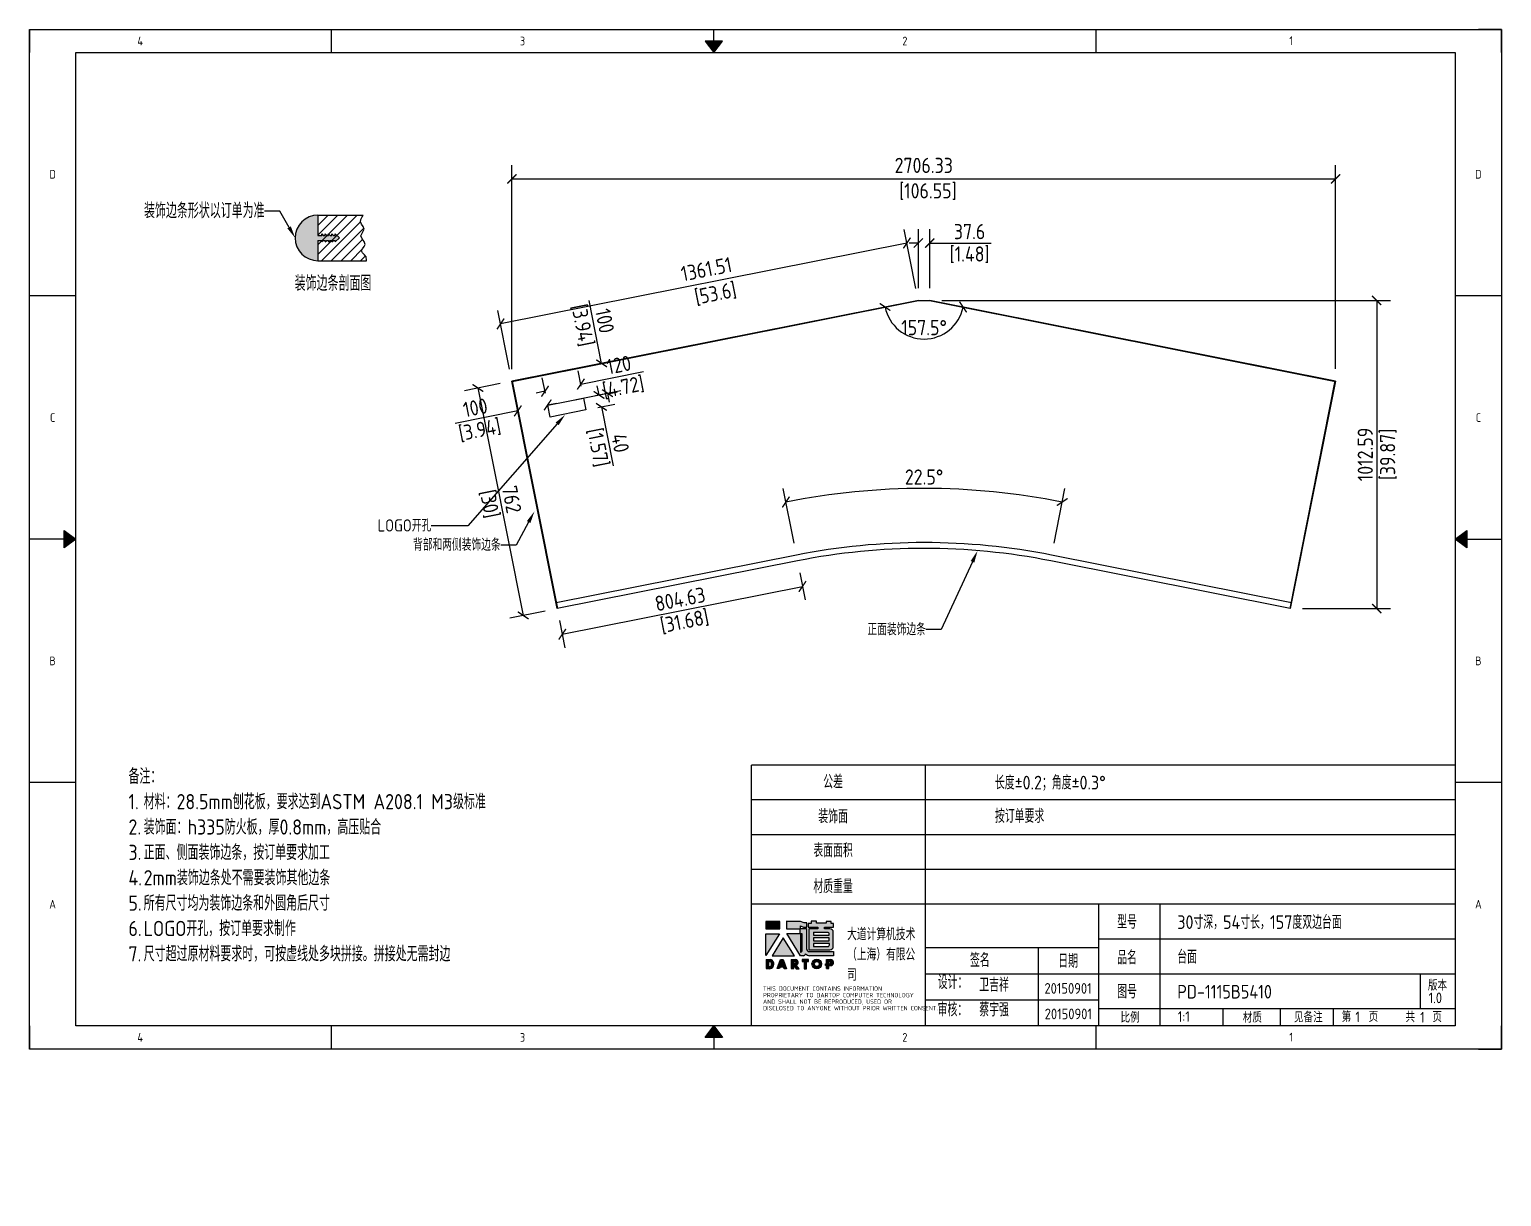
# Model space of a CAD drawing. Header units: millimetres. Extents: x 334 to 23266, y -22310 to 9660.
# Drawn here: x 334 to 5171, y -22310 to -18474 of the extents above; entities that cross this region are included whole.
import ezdxf
from ezdxf import colors
from ezdxf.entities.mleader import LeaderData, LeaderLine
from ezdxf.enums import TextEntityAlignment as Align
from ezdxf.math import Vec2, Vec3

# ---------------------------------------------------------------- set-up
doc = ezdxf.new("R2010")
doc.units = ezdxf.units.MM
doc.header["$MEASUREMENT"] = 0
doc.layers.get('Defpoints').update_dxf_attribs({"color": 252})
for name, color, linetype in [('DIM', 2, 'Continuous'), ('Remark', 255, 'Continuous'), ('TITLEBLOCK', 255, 'Continuous'), ('WORKSURFACE', 7, 'Continuous')]:
    doc.layers.add(name, color=color, linetype=linetype)
doc.styles.add('Dartop Text Style', font='gbenor.shx', dxfattribs={"bigfont": 'gbcbig.shx'})
doc.dimstyles.new('Dartop DIM Style', dxfattribs={"dimscale": 20, "dimtxt": 2.5, "dimasz": 1.5, "dimexe": 2.25, "dimexo": 2, "dimtad": 1, "dimdsep": 46, "dimtxsty": 'Dartop Text Style', "dimblk": 'ARCHTICK', "dimcen": 0.09, "dimadec": 1, "dimazin": 0, "dimtfac": 1, "dimtofl": 0, "dimtmove": 0, "dimatfit": 1, "dimfxl": 1, "dimtolj": 1, "dimtzin": 0, "dimarcsym": 0})

# ---------------------------------------------------------------- blocks, each defined once
blk = doc.blocks.new('*U5')
at = {"color": 254, "linetype": 'Continuous', "extrusion": (0, 0, -1)}
for points in [[(-17, 0.333), (-16.812, 0.25), (-17, 0.5)], [(-17, 0.333), (-17.188, 0.25), (-16.812, 0.25)], [(-17, 0.333), (-17, 0.5), (-17.188, 0.25)]]:
    blk.add_solid(points, dxfattribs=at)
blk = doc.blocks.new('*U4')
at = {"color": 254, "linetype": 'Continuous', "extrusion": (0, 0, -1)}
for points in [[(-33.167, 11), (-33, 11), (-33.25, 11.188)], [(-33.167, 11), (-33.25, 11.188), (-33.25, 10.812)], [(-33.167, 11), (-33.25, 10.812), (-33, 11)]]:
    blk.add_solid(points, dxfattribs=at)
blk = doc.blocks.new('*U6')
at = {"color": 254, "linetype": 'Continuous'}
for points in [[(17, 21.667), (17.188, 21.75), (16.812, 21.75)], [(17, 21.667), (16.812, 21.75), (17, 21.5)], [(17, 21.667), (17, 21.5), (17.188, 21.75)]]:
    blk.add_solid(points, dxfattribs=at)
blk = doc.blocks.new('*U3')
at = {"color": 254, "linetype": 'Continuous', "extrusion": (0, 0, -1)}
for points in [[(-0.833, 11), (-0.75, 10.812), (-0.75, 11.188)], [(-0.833, 11), (-0.75, 11.188), (-1, 11)], [(-0.833, 11), (-1, 11), (-0.75, 10.812)]]:
    blk.add_solid(points, dxfattribs=at)
blk = doc.blocks.new('dadao')
for p, q in [((48, 19.2), (44.9, 10.4)), ((44.9, 10.4), (51.2, 10.4)), ((51.2, 10.4), (48, 19.2))]:
    blk.add_line(p, q)
for points in [[(41.8, 121.6), (41.8, 143.7), (-0.4, 143.7), (-0.4, 121.6), (41.8, 121.6)], [(104.8, 122), (104.8, 130.3), (114.1, 126.3), (124.2, 126.3), (124.2, 139.6), (115.9, 139.6), (105.1, 143.9), (61.5, 143.9)], [(61.7, 144), (61.7, 121.3), (103.9, 121.3)], [(113.4, 38.7), (105.1, 38.7), (63, 106.5), (103.9, 106.5), (103.9, 120.9), (103.9, 121.3)], [(109.7, 53.6), (109.7, 106.2), (104.3, 106.2), (104.3, 50.4), (106.6, 50.4)], [(144.6, 94.4), (144.6, 84.8), (192, 84.8), (192, 94.1), (144.9, 94.1)], [(120.2, 45), (119.5, 45), (119.5, 44.6)], [(0, 28), (0, 0), (11.8, 0)], [(0.1, 28), (14, 28)], [(7.1, 21.8), (7.1, 6.1), (12, 6.1)], [(7.1, 21.8), (11.4, 21.8)], [(76.8, 28.2), (76.8, 0), (84.1, 0), (84.1, 11.1), (91.6, -0.1), (100.3, -0.1), (91.7, 11.1)], [(76.8, 28.2), (90.6, 28.2)], [(84, 22.7), (84, 15.3), (87.2, 15.3)], [(84, 22.7), (87.3, 22.7)], [(183.7, 0), (183.7, 9.6), (180.6, 9.6), (180.6, 14.9), (183.8, 14.9), (183.8, 28.1), (196.1, 28.1), (196.5, 28.1)], [(183.7, 0), (190.9, 0), (190.9, 9.6), (198.8, 9.6)], [(194.9, 22.3), (190.8, 22.3), (190.8, 15), (194.4, 15)]]:
    blk.add_lwpolyline(points)
blk.add_lwpolyline([(137.1, 144.2), (137.1, 137.9), (128.3, 137.9), (128.3, 126.5), (157.3, 126.5), (157.3, 121.5), (130.3, 121.5), (130.3, 57.5), (194.4, 57.5, 0.414214), (204.4, 67.5), (204.4, 111.3, 0.414214), (194.4, 121.3), (177.5, 121.3), (177.5, 126.3), (204.7, 126.3), (204.7, 137.7), (198.2, 137.7), (198.2, 143.9), (183.3, 143.9), (183.3, 138), (153, 138), (153, 144.2), (137.1, 144.2)], format="xyb", close=True)
for points in [[(-0.3, 106.2), (40.4, 106.2), (-0.3, 39.7), (-0.3, 106.2)], [(51.7, 94.1), (18.4, 39.3), (86.2, 39.3)], [(43.8, 28.2), (51.8, 28.2), (62.6, -0.1), (55, -0.1), (53.2, 5), (42.9, 5), (41.1, 0), (33.6, 0)], [(110, 28.1), (110, 21.9), (116, 21.9), (116, -0.1), (123.2, -0.1), (123.2, 22), (129.2, 22), (129.2, 28.1), (110, 28.1)]]:
    blk.add_lwpolyline(points, close=True)
for points in [[(104.8, 122), (123.4, 122), (123.4, 60, 0.414214), (131.4, 52), (204.8, 52), (204.8, 39.1), (131.7, 39.1)], [(144.3, 110.8), (144.3, 101.8), (192.3, 101.8), (192.3, 105.5, 0.414214), (187.3, 110.5), (144.3, 110.5)], [(144.6, 77), (144.6, 67.5), (187.6, 67.5, 0.414214), (192.6, 72.5), (192.6, 76.4), (144.6, 76.4)]]:
    blk.add_lwpolyline(points, format="xyb")
for radius in [14.5, 7.44]:
    blk.add_circle((154.2, 14.2), radius)
for centre, radius, start, end in [((99.2, 60.7), 12.6, 305.6399, 325.969), ((111.6, 46.7), 8.19, 282.9811, 347.6627), ((136, 61.7), 22.9, 226.7358, 259.3209), ((8.5, 13.9), 8.49, 294.2143, 69.7177), ((9.6, 14.2), 14.4, 278.6604, 72.3203), ((86.4, 19), 3.8, 282.527, 76.7196), ((88.6, 19.4), 8.95, 290.6073, 77.2124), ((193.7, 18.7), 3.8, 280.9891, 72.5513), ((195.7, 18.6), 9.51, 288.8959, 85.2442)]:
    blk.add_arc(centre, radius, start, end)
blk = doc.blocks.new('TitleBlock_Dartop')
for points in [[(2465.7, 419.1), (2420.2, 419.1), (2420.2, 395.3), (2465.7, 395.3)], [(2464.3, 378.7), (2420.3, 378.7), (2420.3, 306.9)], [(2476.5, 365.6), (2440.5, 306.4), (2513.7, 306.4)], [(2560.2, 294.3), (2539.4, 294.3), (2539.4, 287.7), (2545.9, 287.7), (2545.9, 263.9), (2553.7, 263.9), (2553.7, 287.7), (2560.2, 287.7)]]:
    blk.add_hatch(color=256).paths.add_polyline_path(points)
h = blk.add_hatch(color=256)
h.paths.add_polyline_path([(2533.8, 404.6), (2543.9, 400.3), (2554.8, 400.3), (2554.8, 414.7), (2545.8, 414.7), (2534.1, 419.3), (2487.3, 419.3), (2487.3, 395), (2532.8, 395), (2532.8, 394.5), (2532.8, 378.9), (2488.7, 378.9), (2534.1, 305.8), (2543.1, 305.8, 0.279375), (2549.7, 312.2), (2549.7, 312.5), (2550.5, 312.5, 0.143145), (2562.9, 306.2), (2641.8, 306.2), (2641.8, 320.1), (2562.5, 320.1, -0.414214), (2553.9, 328.7), (2553.9, 395.7), (2533.8, 395.7)])
h.paths.add_polyline_path([(2533.3, 378.6), (2539.1, 378.6), (2539.1, 321.8, -0.088936), (2535.7, 318.4), (2533.3, 318.4)], flags=16)
h = blk.add_hatch(color=256)
h.paths.add_polyline_path([(2641.7, 412.7), (2634.7, 412.7), (2634.7, 419.4), (2618.6, 419.4), (2618.6, 413), (2585.8, 413), (2585.8, 419.7), (2568.6, 419.7), (2568.6, 412.9), (2559.2, 412.9), (2559.2, 400.6), (2590.5, 400.6), (2590.5, 395.1), (2561.3, 395.1), (2561.3, 326.1), (2630.6, 326.1, 0.414214), (2641.4, 336.9), (2641.4, 384.2, 0.414214), (2630.6, 395), (2612.3, 395), (2612.3, 400.3), (2641.7, 400.3)])
h.paths.add_polyline_path([(2622.9, 383.3, -0.414214), (2628.3, 377.9), (2628.3, 373.9), (2576.5, 373.9), (2576.5, 383.3)], flags=16)
h.paths.add_polyline_path([(2628, 365.5), (2628, 355.5), (2576.8, 355.5), (2576.8, 365.5)], flags=16)
h.paths.add_polyline_path([(2628.7, 346.5), (2628.7, 342.2, -0.414214), (2623.3, 336.8), (2576.8, 336.8), (2576.8, 346.5)], flags=16)
h = blk.add_hatch(color=256)
h.paths.add_polyline_path([(2435.7, 294.1), (2420.6, 294.1), (2420.6, 264), (2433.3, 264, 0.793016)])
h.paths.add_polyline_path([(2433.6, 270.6), (2428.3, 270.6), (2428.3, 287.5), (2433, 287.5, -0.671361)], flags=16)
h = blk.add_hatch(color=256)
h.paths.add_polyline_path([(2476.6, 294.4), (2468, 294.4), (2456.9, 263.9), (2465.1, 263.9), (2467, 269.3), (2478, 269.3), (2480, 263.9), (2488.2, 263.9)])
h.paths.add_polyline_path([(2475.9, 275.1), (2469.1, 275.1), (2472.4, 284.7)], flags=16)
h = blk.add_hatch(color=256)
h.paths.add_polyline_path([(2518.4, 294.4), (2503.6, 294.4), (2503.6, 263.9), (2511.4, 263.9), (2511.4, 276), (2519.5, 263.8), (2529, 263.8), (2519.7, 275.9, 0.744055)])
h.paths.add_polyline_path([(2511.4, 280.5), (2511.4, 288.5), (2514.9, 288.5, -0.796809), (2514.8, 280.5)], flags=16)
h = blk.add_hatch(color=256)
h.paths.add_polyline_path([(2571.5, 279.3, 1), (2602.8, 279.3, 1)])
h.paths.add_polyline_path([(2595.2, 279.3, -1), (2579.1, 279.3, -1)], flags=16)
h = blk.add_hatch(color=256)
h.paths.add_polyline_path([(2632.8, 294.3), (2632.3, 294.3), (2619.1, 294.3), (2619.1, 280.1), (2615.6, 280.1), (2615.6, 274.3), (2619.1, 274.3), (2619.1, 264), (2626.8, 264), (2626.8, 274.4), (2635.3, 274.4, 0.812304)])
h.paths.add_polyline_path([(2626.7, 280.1), (2626.7, 288.1), (2631.1, 288.1, -0.778213), (2630.6, 280.1)], flags=16)
for p, q in [((0, 3350.4), (4761.2, 3350.4)), ((0, 3350.4), (0, 3274.2)), ((992.1, 3274.2), (992.1, 3350.4)), ((2248.5, 3312.3), (2248.5, 3350.4)), ((3504.9, 3274.2), (3504.9, 3350.4)), ((4837.4, 3350.4), (4761.2, 3350.4)), ((4837.4, 3274.2), (4837.4, 3350.4)), ((0, 76.1), (0, 3274.2)), ((152.3, 76.1), (152.3, 3274.2)), ((152.3, 3274.2), (4685.1, 3274.2)), ((4685.1, 3274.2), (4685.1, 76.1)), ((4837.4, 3274.2), (4837.4, 76.1)), ((152.3, 2474.7), (0, 2474.7)), ((4837.4, 2474.7), (4685.1, 2474.7)), ((114.2, 1675.2), (0, 1675.2)), ((4723.2, 1675.2), (4837.4, 1675.2)), ((2372.2, 76.1), (2372.2, 932.8)), ((4685.1, 932.8), (2372.2, 932.8)), ((2943.3, 932.8), (2943.3, 76.1)), ((152.3, 875.7), (0, 875.7)), ((4837.4, 875.7), (4685.1, 875.7)), ((4685.1, 818.6), (2372.2, 818.6)), ((4685.1, 704.3), (2372.2, 704.3)), ((4685.1, 590.1), (2372.2, 590.1)), ((4685.1, 475.9), (2372.2, 475.9)), ((3514.4, 76.1), (3514.4, 475.9)), ((3715.3, 133.3), (3715.3, 475.9)), ((3514.4, 361.7), (4685.1, 361.7)), ((2943.3, 333.1), (3514.4, 333.1)), ((3314.5, 333.1), (3314.5, 76.1)), ((2943.3, 247.5), (4685.1, 247.5)), ((4570.9, 133.3), (4570.9, 247.5)), ((2943.3, 161.8), (3514.4, 161.8)), ((3514.4, 133.3), (4685.1, 133.3)), ((3715.3, 76.1), (3715.3, 133.3)), ((3922.4, 76.1), (3922.4, 133.3)), ((4110.6, 76.1), (4110.6, 133.3)), ((4285.3, 76.1), (4285.3, 133.3)), ((0, 76.1), (0, 0)), ((4685.1, 76.1), (152.3, 76.1)), ((992.1, 0), (992.1, 76.1)), ((3504.9, 0), (3504.9, 76.1)), ((4837.4, 0), (4837.4, 76.1)), ((4761.2, 0), (0, 0)), ((2248.5, 38.1), (2248.5, 0)), ((4761.2, 0), (4837.4, 0))]:
    blk.add_line(p, q)
for points in [[(0, 3350.4), (4837.4, 3350.4), (4837.4, 0), (0, 0)], [(2248.5, 3274.2), (2277, 3312.3), (2219.9, 3312.3), (2248.5, 3274.2)], [(152.3, 1675.2), (114.2, 1646.6), (114.2, 1703.7), (152.3, 1675.2)], [(4685.1, 1675.2), (4723.2, 1703.7), (4723.2, 1646.6), (4685.1, 1675.2)], [(2248.5, 76.1), (2277, 38.1), (2219.9, 38.1), (2248.5, 76.1)]]:
    blk.add_lwpolyline(points, close=True)
for name, p, xscale, yscale, zscale in [('*U6', (-340.4, 0), 152.2888407109637, 152.2888407109637, 152.2888407109637), ('*U3', (0, 0), 152.2888407109637, 152.2888407109637, 152.2888407109637), ('*U4', (-340.4, 0), 152.2888407109637, 152.2888407109637, 152.2888407109637), ('dadao', (2420.6, 264), 1.079866324957078, 1.079866324957078, 1.079866324957078), ('*U5', (-340.4, 0), 152.2888407109637, 152.2888407109637, 152.2888407109637)]:
    blk.add_blockref(name, p, dxfattribs=dict(xscale=xscale, yscale=yscale, zscale=zscale))
at = {"style": 'Dartop Text Style'}
for s, height, p in [('4', 28.6, (363.9, 3312.3)), ('3', 28.6, (1620.3, 3312.3)), ('2', 28.6, (2876.7, 3312.3)), ('1', 28.6, (4146.1, 3313.2)), ('D', 28.6, (76.1, 2874.5)), ('D', 28.6, (4761.2, 2874.5)), ('C', 28.6, (76.1, 2074.9)), ('C', 28.6, (4761.2, 2074.9)), ('B', 28.6, (76.1, 1275.4)), ('B', 28.6, (4761.2, 1275.4)), ('公差', 45, (2640.8, 878.3)), ('装饰面', 45, (2640.8, 764.4)), ('表面面积', 45, (2640.8, 652.7)), ('材质重量', 45, (2640.8, 534.5)), ('A', 28.6, (76.1, 475.9)), ('A', 28.6, (4761.2, 475.9)), ('型号', 45, (3606.7, 417.8)), ('签名', 45, (3123.1, 292.2)), ('日期', 45, (3413, 289.3)), ('品名', 45, (3606.7, 300.5)), ('图号', 45, (3606.7, 188.9)), ('版本', 35, (4626.9, 209.6)), ('比例', 35, (3617, 104.1)), ('材质', 35, (4018.6, 104.1)), ('第   页', 35, (4372, 106.5)), ('共   页', 35, (4581.8, 105.6)), ('4', 28.6, (363.9, 38.1)), ('3', 28.6, (1620.3, 38.1)), ('2', 28.6, (2876.7, 38.1)), ('1', 28.6, (4146.1, 39))]:
    blk.add_text(s, height=height, dxfattribs=at).set_placement(p, align=Align.MIDDLE_CENTER)
for s, height, p in [('设计：', 45, (2984.8, 197)), ('THIS DOCUMENT CONTAINS INFORMATION', 14.277, (2410.7, 191.4)), ('AND SHALL NOT BE REPRODUCED, USED OR', 14.277, (2410.7, 148.5)), ('PROPRIETARY TO DARTOP COMPUTER TECHNOLOGY', 14.277, (2410.7, 169.9)), ('审核：', 45, (2984.4, 107)), ('DISCLOSED TO ANYONE WITHOUT PRIOR WRITTEN CONSENT.', 14.277, (2410.7, 127.1))]:
    blk.add_text(s, height=height, dxfattribs=at).set_placement(p)
at = {"insert": (2686.8, 397.4), "char_height": 40, "attachment_point": 1, "style": 'Dartop Text Style'}
blk.add_mtext_dynamic_manual_height_columns('大道计算机技术（上海）有限公司', width=235.338, gutter_width=1, heights=[0], dxfattribs=at)
at = {"style": 'Dartop Text Style'}
for tag, p, height in [('#公差', (3172.6, 852.9), 45), ('#装饰面', (3172.6, 743), 45), ('#表面面积', (3172.6, 626.8), 45), ('#材质重量', (3172.6, 506), 45), ('#型号', (3771.8, 394.4), 45), ('#品名', (3771.8, 280.3), 45), ('#设计', (3121.2, 188.5), 45), ('#图号', (3771.8, 165.8), 45), ('#审核', (3121.2, 106.9), 45), ('#版本', (4597.7, 150.5), 35), ('#比例', (3773.4, 89), 35), ('#材质', (4155.2, 87.2), 35), ('#INDEX', (4357.4, 88.3), 35), ('#PAGE', (4569.8, 86.7), 35)]:
    blk.add_attdef(tag, p, '', height=height, dxfattribs=at)
for tag, p in [('#设计日期', (3412.9, 181.7)), ('#审核日期', (3413.8, 97.7))]:
    blk.add_attdef(tag, text='', height=35, dxfattribs=at).set_placement(p, align=Align.CENTER)
blk = doc.blocks.new('Remark')
at = {"insert": (9.8, -11.6), "char_height": 50, "attachment_point": 1, "style": 'Dartop Text Style'}
blk.add_mtext_dynamic_manual_height_columns('备注：\\P\\pi-50,l50,t50;1.^I材料：28.5mm刨花板，要求达到ASTM A208.1 M3级标准\\P2.^I装饰面：h335防火板，厚0.8mm，高压贴合\\P3.^I正面、侧面装饰边条，按订单要求加工\\P4.^I2mm装饰边条处不需要装饰其他边条\\P5.^I所有尺寸均为装饰边条和外圆角后尺寸\\P6.^ILOGO开孔，按订单要求制作\\P7.^I尺寸超过原材料要求时，可按虚线处多块拼接。拼接处无需封边', width=1204.087, gutter_width=1, heights=[0], dxfattribs=at)
blk = doc.blocks.new('_ArchTick')
at = {"color": 0, "linetype": 'ByBlock', "const_width": 0.15}
blk.add_lwpolyline([(-0.5, -0.5), (0.5, 0.5)], dxfattribs=at)
blk = doc.blocks.new('*D154')
at = {"layer": 'Defpoints', "color": 0, "transparency": 16777216}
for p in [(3292.1, -19364.7), (4476.8, -20377.3), (4760.6, -20377.3)]:
    blk.add_point(p, dxfattribs=at)
at = {"layer": 'DIM', "color": 0, "lineweight": -2, "transparency": 16777216}
for p, q in [((3332.1, -19364.7), (4805.6, -19364.7)), ((4760.6, -19364.7), (4760.6, -20377.3)), ((4516.8, -20377.3), (4805.6, -20377.3))]:
    blk.add_line(p, q, dxfattribs=at)
at = {"layer": 'DIM', "color": 0, "lineweight": -2, "transparency": 16777216, "xscale": 30, "yscale": 30, "zscale": 30}
for p, rotation in [((4760.6, -19364.7), 90), ((4760.6, -20377.3), 270)]:
    blk.add_blockref('_ArchTick', p, dxfattribs=dict(at, rotation=rotation))
at = {"layer": 'DIM', "color": 0, "transparency": 16777216, "char_height": 50, "attachment_point": 5, "rotation": 90, "style": 'Dartop Text Style'}
for s, insert in [('\\A1;1012.59', (4723.1, -19871)), ('\\A1;[39.87]', (4799.1, -19871))]:
    blk.add_mtext(s, dxfattribs=dict(at, insert=insert))
blk = doc.blocks.new('*D155')
at = {"layer": 'Defpoints', "color": 0, "transparency": 16777216}
for p in [(4625.5, -18965.4), (1919.1, -19630.3), (4625.5, -19630)]:
    blk.add_point(p, dxfattribs=at)
at = {"layer": 'DIM', "color": 0, "lineweight": -2, "transparency": 16777216}
for p, q in [((1919.1, -19590.3), (1919.1, -18920.4)), ((4625.5, -19590), (4625.5, -18920.4)), ((1919.1, -18965.4), (4625.5, -18965.4))]:
    blk.add_line(p, q, dxfattribs=at)
at = {"layer": 'DIM', "color": 0, "lineweight": -2, "transparency": 16777216, "xscale": 30, "yscale": 30, "zscale": 30, "rotation": 180}
blk.add_blockref('_ArchTick', (1919.1, -18965.4), dxfattribs=at)
at = {"layer": 'DIM', "color": 0, "lineweight": -2, "transparency": 16777216, "xscale": 30, "yscale": 30, "zscale": 30}
blk.add_blockref('_ArchTick', (4625.5, -18965.4), dxfattribs=at)
at = {"layer": 'DIM', "color": 0, "transparency": 16777216, "insert": (3272.3, -18965.4), "char_height": 50, "attachment_point": 5, "style": 'Dartop Text Style'}
blk.add_mtext('\\A1;2706.33\\P [106.55]', dxfattribs=at)
blk = doc.blocks.new('*D156')
at = {"layer": 'Defpoints', "color": 0, "transparency": 16777216}
for p in [(3254.5, -19364.7), (1881.7, -19441.9), (1919.1, -19630.3)]:
    blk.add_point(p, dxfattribs=at)
at = {"layer": 'DIM', "color": 0, "lineweight": -2, "transparency": 16777216}
for p, q in [((3246.7, -19325.5), (3208.2, -19132.1)), ((3217, -19176.2), (1881.7, -19441.9)), ((1911.3, -19591.1), (1872.9, -19397.7))]:
    blk.add_line(p, q, dxfattribs=at)
at = {"layer": 'DIM', "color": 0, "lineweight": -2, "transparency": 16777216, "xscale": 30, "yscale": 30, "zscale": 30}
for p, rotation in [((3217, -19176.2), 11.24999999259448), ((1881.7, -19441.9), 191.2499999925944)]:
    blk.add_blockref('_ArchTick', p, dxfattribs=dict(at, rotation=rotation))
at = {"layer": 'DIM', "color": 0, "transparency": 16777216, "insert": (2566.8, -19305.6), "char_height": 50, "attachment_point": 5, "rotation": 11.25, "style": 'Dartop Text Style'}
blk.add_mtext('\\A1;1361.51\\P [53.6]', dxfattribs=at)
blk = doc.blocks.new('*D157')
at = {"layer": 'Defpoints', "color": 0, "transparency": 16777216}
for p in [(3292.1, -19176.2), (3254.5, -19364.7), (3292.1, -19364.7)]:
    blk.add_point(p, dxfattribs=at)
at = {"layer": 'DIM', "color": 0, "lineweight": -2, "transparency": 16777216}
for p, q in [((3254.5, -19324.7), (3254.5, -19131.2)), ((3292.1, -19324.7), (3292.1, -19131.2)), ((3254.5, -19176.2), (3224.5, -19176.2)), ((3292.1, -19176.2), (3493.8, -19176.2))]:
    blk.add_line(p, q, dxfattribs=at)
at = {"layer": 'DIM', "color": 0, "lineweight": -2, "transparency": 16777216, "xscale": 30, "yscale": 30, "zscale": 30}
blk.add_blockref('_ArchTick', (3254.5, -19176.2), dxfattribs=at)
at = {"layer": 'DIM', "color": 0, "lineweight": -2, "transparency": 16777216, "xscale": 30, "yscale": 30, "zscale": 30, "rotation": 180}
blk.add_blockref('_ArchTick', (3292.1, -19176.2), dxfattribs=at)
at = {"layer": 'DIM', "color": 0, "transparency": 16777216, "char_height": 50, "attachment_point": 5, "style": 'Dartop Text Style'}
for s, insert in [('\\A1;37.6', (3422.9, -19138.7)), ('\\A1;[1.48]', (3422.9, -19214.8))]:
    blk.add_mtext(s, dxfattribs=dict(at, insert=insert))
blk = doc.blocks.new('*D158')
at = {"layer": 'Defpoints', "color": 0, "transparency": 16777216}
for p in [(3254.5, -19364.7), (3292.1, -19364.7), (3215.5, -19478.3), (1909.3, -19632.3), (4625.5, -19630)]:
    blk.add_point(p, dxfattribs=at)
at = {"layer": 'DIM', "color": 0, "lineweight": -2, "transparency": 16777216}
blk.add_arc((3273.3, -19361), 130.7, 191.25, 348.75, dxfattribs=at)
at = {"layer": 'DIM', "color": 0, "lineweight": -2, "transparency": 16777216, "xscale": 30, "yscale": 30, "zscale": 30}
for p, rotation in [((3145.1, -19386.5), 101.2499999926485), ((3401.5, -19386.5), 78.74999999357921)]:
    blk.add_blockref('_ArchTick', p, dxfattribs=dict(at, rotation=rotation))
at = {"layer": 'DIM', "color": 0, "transparency": 16777216, "insert": (3273.3, -19454.2), "char_height": 50, "attachment_point": 5, "rotation": 360, "style": 'Dartop Text Style'}
blk.add_mtext('\\A1;157.5°', dxfattribs=at)
blk = doc.blocks.new('*D160')
at = {"layer": 'Defpoints', "color": 0, "transparency": 16777216}
for p in [(2857, -20220.7), (2873.7, -20304.8), (2067.8, -20377.7)]:
    blk.add_point(p, dxfattribs=at)
at = {"layer": 'DIM', "color": 0, "lineweight": -2, "transparency": 16777216}
for p, q in [((2864.8, -20260), (2882.5, -20349)), ((2084.5, -20461.8), (2873.7, -20304.8)), ((2075.6, -20416.9), (2093.3, -20506))]:
    blk.add_line(p, q, dxfattribs=at)
at = {"layer": 'DIM', "color": 0, "lineweight": -2, "transparency": 16777216, "xscale": 30, "yscale": 30, "zscale": 30}
for p, rotation in [((2873.7, -20304.8), 11.24999999332609), ((2084.5, -20461.8), 191.2499999933261)]:
    blk.add_blockref('_ArchTick', p, dxfattribs=dict(at, rotation=rotation))
at = {"layer": 'DIM', "color": 0, "transparency": 16777216, "char_height": 50, "attachment_point": 5, "rotation": 11.25, "style": 'Dartop Text Style'}
for s, insert in [('\\A1;804.63', (2471.8, -20346.5)), ('\\A1;[31.68]', (2486.6, -20421.1))]:
    blk.add_mtext(s, dxfattribs=dict(at, insert=insert))
blk = doc.blocks.new('*D161')
at = {"layer": 'Defpoints', "color": 0, "transparency": 16777216}
for p in [(3425.5, -19987.6), (2854, -20201.9), (3692.5, -20201.9), (3273.3, -22309.6)]:
    blk.add_point(p, dxfattribs=at)
at = {"layer": 'DIM', "color": 0, "lineweight": -2, "transparency": 16777216}
for p, q in [((2846.2, -20162.7), (2810.5, -19983.2)), ((3700.3, -20162.7), (3736, -19983.2))]:
    blk.add_line(p, q, dxfattribs=at)
blk.add_arc((3273.3, -22309.6), 2327, 78.75, 101.25, dxfattribs=at)
at = {"layer": 'DIM', "color": 0, "lineweight": -2, "transparency": 16777216, "xscale": 30, "yscale": 30, "zscale": 30}
for p, rotation in [((2819.3, -20027.3), 191.2499999917251), ((3727.3, -20027.3), 348.7499999999672)]:
    blk.add_blockref('_ArchTick', p, dxfattribs=dict(at, rotation=rotation))
at = {"layer": 'DIM', "color": 0, "transparency": 16777216, "insert": (3273.3, -19945.1), "char_height": 50, "attachment_point": 5, "style": 'Dartop Text Style'}
blk.add_mtext('\\A1;22.5°', dxfattribs=at)
blk = doc.blocks.new('*D162')
at = {"layer": 'Defpoints', "color": 0, "transparency": 16777216}
for p in [(1919.1, -19630.3), (1956, -20399.9), (2067.8, -20377.7)]:
    blk.add_point(p, dxfattribs=at)
at = {"layer": 'DIM', "color": 0, "lineweight": -2, "transparency": 16777216}
for p, q in [((1879.9, -19638.1), (1763.2, -19661.4)), ((1807.3, -19652.6), (1956, -20399.9)), ((2028.6, -20385.5), (1911.8, -20408.7))]:
    blk.add_line(p, q, dxfattribs=at)
at = {"layer": 'DIM', "color": 0, "lineweight": -2, "transparency": 16777216, "xscale": 30, "yscale": 30, "zscale": 30}
for p, rotation in [((1807.3, -19652.6), 101.2500000000059), ((1956, -20399.9), 281.2500000000059)]:
    blk.add_blockref('_ArchTick', p, dxfattribs=dict(at, rotation=rotation))
at = {"layer": 'DIM', "color": 0, "transparency": 16777216, "char_height": 50, "attachment_point": 5, "rotation": 281.25, "style": 'Dartop Text Style'}
for s, insert in [('\\A1;762', (1918.4, -20018.9)), ('\\A1;[30]', (1843.9, -20033.8))]:
    blk.add_mtext(s, dxfattribs=dict(at, insert=insert))
blk = doc.blocks.new('*D163')
at = {"layer": 'Defpoints', "color": 0, "transparency": 16777216}
for p in [(2213.7, -19571.7), (2017.2, -19610.8), (2036.7, -19708.9)]:
    blk.add_point(p, dxfattribs=at)
at = {"layer": 'DIM', "color": 0, "lineweight": -2, "transparency": 16777216}
for p, q in [((2213.7, -19571.7), (2172.7, -19365.6)), ((2056.5, -19603), (2257.9, -19563)), ((2076, -19701.1), (2277.4, -19661)), ((2233.2, -19669.8), (2239.1, -19699.2))]:
    blk.add_line(p, q, dxfattribs=at)
at = {"layer": 'DIM', "color": 0, "lineweight": -2, "transparency": 16777216, "xscale": 30, "yscale": 30, "zscale": 30}
for p, rotation in [((2213.7, -19571.7), 281.2499999999998), ((2233.2, -19669.8), 101.2499999999998)]:
    blk.add_blockref('_ArchTick', p, dxfattribs=dict(at, rotation=rotation))
at = {"layer": 'DIM', "color": 0, "transparency": 16777216, "char_height": 50, "attachment_point": 5, "rotation": 281.25, "style": 'Dartop Text Style'}
for s, insert in [('\\A1;[3.94]', (2149.6, -19446.8)), ('\\A1;100', (2224.2, -19432))]:
    blk.add_mtext(s, dxfattribs=dict(at, insert=insert))
blk = doc.blocks.new('*D164')
at = {"layer": 'Defpoints', "color": 0, "transparency": 16777216}
for p in [(1938.5, -19727.8), (1938.7, -19728.4), (2036.7, -19708.9)]:
    blk.add_point(p, dxfattribs=at)
at = {"layer": 'DIM', "color": 0, "lineweight": -2, "transparency": 16777216}
for p, q in [((1930.8, -19689.2), (1929.7, -19683.6)), ((2028.9, -19669.7), (2027.8, -19664.1)), ((1938.5, -19727.8), (1732.4, -19768.8)), ((2036.6, -19708.2), (2066, -19702.4))]:
    blk.add_line(p, q, dxfattribs=at)
at = {"layer": 'DIM', "color": 0, "lineweight": -2, "transparency": 16777216, "xscale": 30, "yscale": 30, "zscale": 30}
for p, rotation in [((2036.6, -19708.2), 191.2500000000005), ((1938.5, -19727.8), 11.25000000000057)]:
    blk.add_blockref('_ArchTick', p, dxfattribs=dict(at, rotation=rotation))
at = {"layer": 'DIM', "color": 0, "transparency": 16777216, "char_height": 50, "attachment_point": 5, "rotation": 11.25, "style": 'Dartop Text Style'}
for s, insert in [('\\A1;100', (1798.7, -19717.3)), ('\\A1;[3.94]', (1813.6, -19791.9))]:
    blk.add_mtext(s, dxfattribs=dict(at, insert=insert))
blk = doc.blocks.new('*D165')
at = {"layer": 'Defpoints', "color": 0, "transparency": 16777216}
for p in [(2145.4, -19639.9), (2154.4, -19685.5), (2036.7, -19708.9)]:
    blk.add_point(p, dxfattribs=at)
at = {"layer": 'DIM', "color": 0, "lineweight": -2, "transparency": 16777216}
for p, q in [((2028.9, -19669.7), (2018.9, -19619.2)), ((2146.6, -19646.3), (2136.6, -19595.8)), ((2145.4, -19639.9), (2351.3, -19598.9)), ((2027.7, -19663.3), (1998.2, -19669.2))]:
    blk.add_line(p, q, dxfattribs=at)
at = {"layer": 'DIM', "color": 0, "lineweight": -2, "transparency": 16777216, "xscale": 30, "yscale": 30, "zscale": 30}
for p, rotation in [((2145.4, -19639.9), 191.2500000000002), ((2027.7, -19663.3), 11.25000000000016)]:
    blk.add_blockref('_ArchTick', p, dxfattribs=dict(at, rotation=rotation))
at = {"layer": 'DIM', "color": 0, "transparency": 16777216, "char_height": 50, "attachment_point": 5, "rotation": 11.25, "style": 'Dartop Text Style'}
for s, insert in [('\\A1;120', (2270.4, -19576.8)), ('\\A1;[4.72]', (2285.3, -19651.4))]:
    blk.add_mtext(s, dxfattribs=dict(at, insert=insert))
blk = doc.blocks.new('*D166')
at = {"layer": 'Defpoints', "color": 0, "transparency": 16777216}
for p in [(2154.4, -19685.5), (2162.2, -19724.7), (2213.1, -19714.6)]:
    blk.add_point(p, dxfattribs=at)
at = {"layer": 'DIM', "color": 0, "lineweight": -2, "transparency": 16777216}
for p, q in [((2193.7, -19677.7), (2249.5, -19666.6)), ((2205.3, -19675.4), (2199.5, -19646)), ((2201.5, -19716.9), (2257.3, -19705.8)), ((2213.1, -19714.6), (2251.7, -19908.3))]:
    blk.add_line(p, q, dxfattribs=at)
at = {"layer": 'DIM', "color": 0, "lineweight": -2, "transparency": 16777216, "xscale": 30, "yscale": 30, "zscale": 30}
for p, rotation in [((2205.3, -19675.4), 281.2500000000001), ((2213.1, -19714.6), 101.2500000000001)]:
    blk.add_blockref('_ArchTick', p, dxfattribs=dict(at, rotation=rotation))
at = {"layer": 'DIM', "color": 0, "transparency": 16777216, "char_height": 50, "attachment_point": 5, "rotation": 281.25, "style": 'Dartop Text Style'}
for s, insert in [('\\A1;[1.57]', (2200.4, -19848.4)), ('\\A1;40', (2275, -19833.6))]:
    blk.add_mtext(s, dxfattribs=dict(at, insert=insert))
blk = doc.blocks.new('Border')
h = blk.add_hatch(color=256)
edge = h.paths.add_edge_path()
edge.add_line((92.4, -8.2), (98.5, -8.2))
edge.add_line((98.5, -8.2), (98.5, -13.2))
edge.add_line((98.5, -13.2), (103.5, -8.2))
edge.add_line((103.5, -8.2), (109.6, -8.2))
edge.add_line((109.6, -8.2), (109.6, -13.2))
edge.add_line((109.6, -13.2), (114.6, -8.2))
edge.add_line((114.6, -8.2), (120.7, -8.2))
edge.add_line((120.7, -8.2), (120.7, -13.2))
edge.add_line((120.7, -13.2), (125.7, -8.2))
edge.add_line((125.7, -8.2), (131.8, -8.2))
edge.add_line((131.8, -8.2), (131.8, -13.2))
edge.add_line((131.8, -13.2), (145.1, 0))
edge.add_line((131.8, 13.2), (145.1, 0))
edge.add_line((131.8, 8.2), (131.8, 13.2))
edge.add_line((125.7, 8.2), (131.8, 8.2))
edge.add_line((120.7, 13.2), (125.7, 8.2))
edge.add_line((120.7, 8.2), (120.7, 13.2))
edge.add_line((114.6, 8.2), (120.7, 8.2))
edge.add_line((109.6, 13.2), (114.6, 8.2))
edge.add_line((109.6, 8.2), (109.6, 13.2))
edge.add_line((103.5, 8.2), (109.6, 8.2))
edge.add_line((98.5, 13.2), (103.5, 8.2))
edge.add_line((98.5, 8.2), (98.5, 13.2))
edge.add_line((92.4, 8.2), (98.5, 8.2))
edge.add_line((87.4, 13.2), (92.4, 8.2))
edge.add_line((87.4, 8.2), (87.4, 13.2))
edge.add_line((74.8, 8.2), (87.4, 8.2))
edge.add_line((74.8, 74.8), (74.8, 8.2))
edge.add_arc((74.8, 0), 74.8, 90, 270)
edge.add_line((74.8, -8.2), (74.8, -74.8))
edge.add_line((74.8, -8.2), (87.4, -8.2))
edge.add_line((87.4, -8.2), (87.4, -13.2))
edge.add_line((87.4, -13.2), (92.4, -8.2))
for p, q in [((74.8, 41.5), (108.1, 74.8)), ((74.8, 9.5), (140.1, 74.8)), ((74.8, -22.5), (172.1, 74.8)), ((74.8, -54.5), (204.1, 74.8)), ((74.8, 74.8), (74.8, 8.2)), ((74.8, 74.8), (223.2, 74.8)), ((86.6, -74.8), (214.3, 52.9)), ((214.2, 53), (215.8, 61)), ((218.1, 45.1), (214.2, 53)), ((215.8, 61), (220.5, 69.1)), ((220.5, 69.1), (223.2, 74.8)), ((74.8, 8.2), (87.4, 8.2)), ((87.4, 8.2), (87.4, 13.2)), ((87.4, 13.2), (92.4, 8.2)), ((92.4, 8.2), (98.5, 8.2)), ((98.5, 8.2), (98.5, 13.2)), ((98.5, 13.2), (103.5, 8.2)), ((103.5, 8.2), (109.6, 8.2)), ((109.6, 8.2), (109.6, 13.2)), ((109.6, 13.2), (114.6, 8.2)), ((114.6, 8.2), (120.7, 8.2)), ((118.6, -74.8), (225.7, 32.3)), ((120.7, 8.2), (120.7, 13.2)), ((120.7, 13.2), (125.7, 8.2)), ((125.7, 8.2), (131.8, 8.2)), ((131.8, 8.2), (131.8, 13.2)), ((131.8, 13.2), (145.1, 0)), ((131.8, -13.2), (145.1, 0)), ((215.8, 6.5), (218.7, 14.1)), ((219.6, -2.7), (215.8, 6.5)), ((223.9, 37.3), (218.1, 45.1)), ((218.7, 14.1), (223.9, 21.8)), ((226.8, 29.4), (223.9, 37.3)), ((223.9, 21.8), (226.8, 29.4)), ((74.8, -8.2), (74.8, -74.8)), ((74.8, -8.2), (87.4, -8.2)), ((87.4, -13.2), (92.4, -8.2)), ((87.4, -8.2), (87.4, -13.2)), ((92.4, -8.2), (98.5, -8.2)), ((98.5, -13.2), (103.5, -8.2)), ((98.5, -8.2), (98.5, -13.2)), ((103.5, -8.2), (109.6, -8.2)), ((109.6, -13.2), (114.6, -8.2)), ((109.6, -8.2), (109.6, -13.2)), ((114.6, -8.2), (120.7, -8.2)), ((120.7, -13.2), (125.7, -8.2)), ((120.7, -8.2), (120.7, -13.2)), ((125.7, -8.2), (131.8, -8.2)), ((131.8, -8.2), (131.8, -13.2)), ((150.6, -74.8), (221, -4.5)), ((182.7, -74.8), (220.5, -37)), ((218.2, -42.3), (221.1, -35.5)), ((221.1, -48.9), (218.2, -42.3)), ((226.7, -11.9), (219.6, -2.7)), ((221.1, -35.5), (226.6, -28.3)), ((226.6, -28.3), (230, -21.1)), ((230, -21.1), (226.7, -11.9)), ((74.8, -74.8), (233.8, -74.8)), ((214.7, -74.8), (230.5, -58.9)), ((227.4, -55.3), (221.1, -48.9)), ((233.1, -62), (227.4, -55.3)), ((234.5, -73.4), (233.1, -62)), ((233.8, -74.8), (234.5, -73.4))]:
    blk.add_line(p, q)
blk.add_arc((74.8, 0), 74.8, 90, 270)
at = {"style": 'Dartop Text Style'}
blk.add_text('装饰边条剖面图', height=50, dxfattribs=at).set_placement((124.4, -148.7), align=Align.MIDDLE_CENTER)
ml = blk.add_multileader_mtext('Standard')
ml.set_content('装饰边条形状以订单为准', color=256, style='Dartop Text Style')
ml.set_leader_properties()
ml.build(insert=Vec2(0, 0))
ml.multileader.update_dxf_attribs({"dogleg_length": 0.36, "arrow_head_size": 40})
ctx = ml.context
ctx.base_point, ctx.char_height, ctx.arrow_head_size, ctx.landing_gap_size, ctx.plane_origin = Vec3(-494.5, 87.8), 50, 40, 0.09, Vec3(226.8, 249.1)
ctx.text_align_type = 2
notes = []
notes.append((ctx, [(0, (1, 1, 0), (-50.3, 87.8), (-1, 0), 50.3, [(0, [(0, 0)], 0, [])])]))
ctx.mtext.insert, ctx.mtext.alignment, ctx.mtext.flow_direction = Vec3(-100.7, 114.8), 3, 5
for ctx, leaders in notes:
    for number, flags, end, landing, length, lines in leaders:
        leader = LeaderData()
        leader.index, (leader.has_last_leader_line, leader.has_dogleg_vector, leader.attachment_direction) = number, flags
        leader.last_leader_point, leader.dogleg_vector, leader.dogleg_length = Vec3(end), Vec3(landing), length
        for number, points, colour, breaks in lines:
            line = LeaderLine()
            line.index, line.vertices, line.color, line.breaks = number, Vec3.list(points), colors.encode_raw_color(colour), breaks
            leader.lines.append(line)
        ctx.leaders.append(leader)

msp = doc.modelspace()

# ---------------------------------------------------------------- linework, layer by layer
at = {"layer": 'WORKSURFACE', "ltscale": 0.2}
for p, q in [((3254.49, -19364.725), (1919.143, -19630.342)), ((3254.881, -19366.687), (1919.533, -19632.304)), ((4625.086, -19631.914), (3291.7, -19366.687)), ((4625.476, -19629.952), (3292.09, -19364.725))]:
    msp.add_line(p, q, dxfattribs=at)
at = {"layer": 'WORKSURFACE'}
for p, q in [((3254.49, -19364.725), (3292.09, -19364.725)), ((2067.802, -20377.701), (1919.143, -19630.342)), ((2069.764, -20377.31), (1921.105, -19629.952)), ((4623.514, -19629.562), (4474.855, -20376.92)), ((4625.476, -19629.952), (4476.817, -20377.31)), ((4480.533, -20358.626), (3692.539, -20201.885)), ((4476.817, -20377.31), (3689.613, -20220.726))]:
    msp.add_line(p, q, dxfattribs=at)
at = {"layer": 'WORKSURFACE', "color": 0, "ltscale": 0.2}
for p, q in [((2854.041, -20201.885), (2064.086, -20359.017)), ((2856.968, -20220.726), (2067.802, -20377.701))]:
    msp.add_line(p, q, dxfattribs=at)
at = {"layer": 'WORKSURFACE'}
msp.add_lwpolyline([(2036.731, -19708.912), (2154.425, -19685.501), (2162.229, -19724.732), (2044.534, -19748.143)], close=True, dxfattribs=at)
msp.add_arc((3273.29, -22309.592), 2149, 78.75, 101.25, dxfattribs=at)
at = {"layer": 'WORKSURFACE', "ltscale": 0.2}
msp.add_arc((3273.29, -22313.722), 2134, 78.75, 101.25, dxfattribs=at)

# ---------------------------------------------------------------- block references
at = {"layer": 'Remark'}
for name, p in [('Border', (1206.832, -19159.587)), ('Remark', (649.191, -20891.947))]:
    msp.add_blockref(name, p, dxfattribs=at)
at = {"layer": 'TITLEBLOCK'}
msp.add_blockref('TitleBlock_Dartop', (333.578, -21824.716), dxfattribs=at).add_auto_attribs({'#版本': '1.0', '#审核日期': '20150901', '#设计日期': '20150901', '#审核': '蔡宇强', '#设计': '卫吉祥', '#PAGE': '1', '#INDEX': '1', '#材质': '见备注', '#比例': '1:1', '#图号': 'PD-1115B5410', '#品名': '台面', '#型号': '30寸深，54寸长，157度双边台面', '#装饰面': '按订单要求', '#公差': '长度%%P0.2；角度%%P0.3%%D'})

# ---------------------------------------------------------------- dimensions: what is measured, and where the dimension line sits
at = {"layer": 'DIM'}
dim = msp.add_linear_dim(base=(4625.476, -18965.399), p1=(1919.143, -19630.342), p2=(4625.476, -19629.952), dimstyle='Dartop DIM Style', override={"dimpost": '\\X'}, dxfattribs=at)
dim.commit()
dim.dimension.update_dxf_attribs({"geometry": '*D155', "text_midpoint": (3272.31, -18965.399), "dimtype": 160})
for p1, p2, distance, picture, middle in [((3254.49, -19364.725), (3292.09, -19364.725), 188.479, '*D157', (3422.924, -19176.246)), ((2036.731, -19708.912), (2017.222, -19610.833), -200.353, '*D163', (2187.373, -19439.269)), ((2036.731, -19708.912), (2154.425, -19685.501), 46.479, '*D165', (2277.764, -19613.578)), ((1919.143, -19630.342), (2067.802, -20377.701), -114.01, '*D162', (1881.653, -20026.264)), ((2036.731, -19708.912), (1938.652, -19728.421), -0.676, '*D164', (1806.043, -19754.109)), ((2154.425, -19685.501), (2162.229, -19724.732), 51.888, '*D166', (2238.238, -19840.886)), ((2067.802, -20377.701), (2856.968, -20220.726), -85.764, '*D160', (2479.117, -20383.329))]:
    dim = msp.add_aligned_dim(p1=p1, p2=p2, distance=distance, dimstyle='Dartop DIM Style', override={"dimpost": '\\X'}, dxfattribs=at)
    dim.commit()
    dim.dimension.update_dxf_attribs({"geometry": picture, "text_midpoint": middle})
dim = msp.add_linear_dim(base=(1881.652, -19441.863), p1=(3254.49, -19364.725), p2=(1919.143, -19630.342), angle=191.25, dimstyle='Dartop DIM Style', override={"dimpost": '\\X'}, dxfattribs=at)
dim.commit()
dim.dimension.update_dxf_attribs({"geometry": '*D156', "text_midpoint": (2566.838, -19305.571), "dimtype": 161})
dim = msp.add_linear_dim(base=(4760.5801, -20377.3105), p1=(3292.0903, -19364.7252), p2=(4476.8169, -20377.3105), angle=90, dimstyle='Dartop DIM Style', override={"dimpost": '\\X'}, dxfattribs=at)
dim.commit()
dim.dimension.update_dxf_attribs({"geometry": '*D154', "text_midpoint": (4760.5801, -19871.0178)})
dim = msp.add_angular_dim_2l(base=(3215.462, -19478.251), line1=((4625.476, -19629.952), (3292.09, -19364.725)), line2=((3254.49, -19364.725), (1909.335, -19632.293)), dimstyle='Dartop DIM Style', override={"dimpost": '\\X'}, dxfattribs=at)
dim.commit()
dim.dimension.update_dxf_attribs({"geometry": '*D158', "text_midpoint": (3273.29, -19454.235)})
dim = msp.add_angular_dim_3p(base=(3425.482, -19987.6), center=(3273.29, -22309.592), p1=(3692.539, -20201.885), p2=(2854.041, -20201.885), dimstyle='Dartop DIM Style', override={"dimpost": '\\X'}, dxfattribs=at)
dim.commit()
dim.dimension.update_dxf_attribs({"geometry": '*D161', "text_midpoint": (3273.29, -19945.118)})

# ---------------------------------------------------------------- leaders
ml = msp.add_multileader_mtext('Standard', dxfattribs=at)
ml.set_content('LOGO开孔', color=256, style='Dartop Text Style')
ml.set_leader_properties()
ml.build(insert=Vec2(0, 0))
ml.multileader.update_dxf_attribs({"dogleg_length": 0.36, "arrow_head_size": 40})
ctx = ml.context
ctx.base_point, ctx.char_height, ctx.arrow_head_size, ctx.landing_gap_size, ctx.plane_origin = Vec3(1498.947, -20105.517), 40, 40, 0.09, Vec3(1996.64, -19977.244)
ctx.text_align_type = 2
notes = []
notes.append((ctx, [(0, (1, 1, 0), (1773.866, -20105.517), (-1, 0), 119.935, [(0, [(2093.944, -19740.354)], 0, [])])]))
ctx.mtext.insert, ctx.mtext.alignment, ctx.mtext.flow_direction = Vec3(1653.841, -20084.194), 3, 5
ml = msp.add_multileader_mtext('Standard', dxfattribs=at)
ml.set_content('背部和两侧装饰边条', color=256, style='Dartop Text Style')
ml.set_leader_properties()
ml.build(insert=Vec2(0, 0))
ml.multileader.update_dxf_attribs({"dogleg_length": 0.36, "arrow_head_size": 40})
ctx = ml.context
ctx.base_point, ctx.char_height, ctx.arrow_head_size, ctx.landing_gap_size, ctx.plane_origin = Vec3(1624.346, -20169.091), 40, 40, 0.09, Vec3(2209.539, -20007.853)
ctx.text_align_type = 2
notes.append((ctx, [(0, (1, 1, 0), (1932.471, -20169.091), (-1, 0), 50.298, [(0, [(1993.132, -20057.978)], 0, [])])]))
ctx.mtext.insert, ctx.mtext.alignment, ctx.mtext.flow_direction = Vec3(1882.083, -20147.547), 3, 5
ml = msp.add_multileader_mtext('Standard', dxfattribs=at)
ml.set_content('正面装饰边条', color=256, style='Dartop Text Style')
ml.set_leader_properties()
ml.build(insert=Vec2(0, 0))
ml.multileader.update_dxf_attribs({"dogleg_length": 0.36, "arrow_head_size": 40})
ctx = ml.context
ctx.base_point, ctx.char_height, ctx.arrow_head_size, ctx.landing_gap_size, ctx.plane_origin = Vec3(3108.875, -20446.694), 40, 40, 0.09, Vec3(3674.832, -19837.141)
ctx.text_align_type = 2
notes.append((ctx, [(0, (1, 1, 0), (3329.647, -20446.694), (-1, 0), 50.298, [(0, [(3449.115, -20187.496)], 0, [])])]))
ctx.mtext.insert, ctx.mtext.alignment, ctx.mtext.flow_direction = Vec3(3279.259, -20425.37), 3, 5
for ctx, leaders in notes:
    for number, flags, end, landing, length, lines in leaders:
        leader = LeaderData()
        leader.index, (leader.has_last_leader_line, leader.has_dogleg_vector, leader.attachment_direction) = number, flags
        leader.last_leader_point, leader.dogleg_vector, leader.dogleg_length = Vec3(end), Vec3(landing), length
        for number, points, colour, breaks in lines:
            line = LeaderLine()
            line.index, line.vertices, line.color, line.breaks = number, Vec3.list(points), colors.encode_raw_color(colour), breaks
            leader.lines.append(line)
        ctx.leaders.append(leader)

doc.saveas('drawing.dxf')
